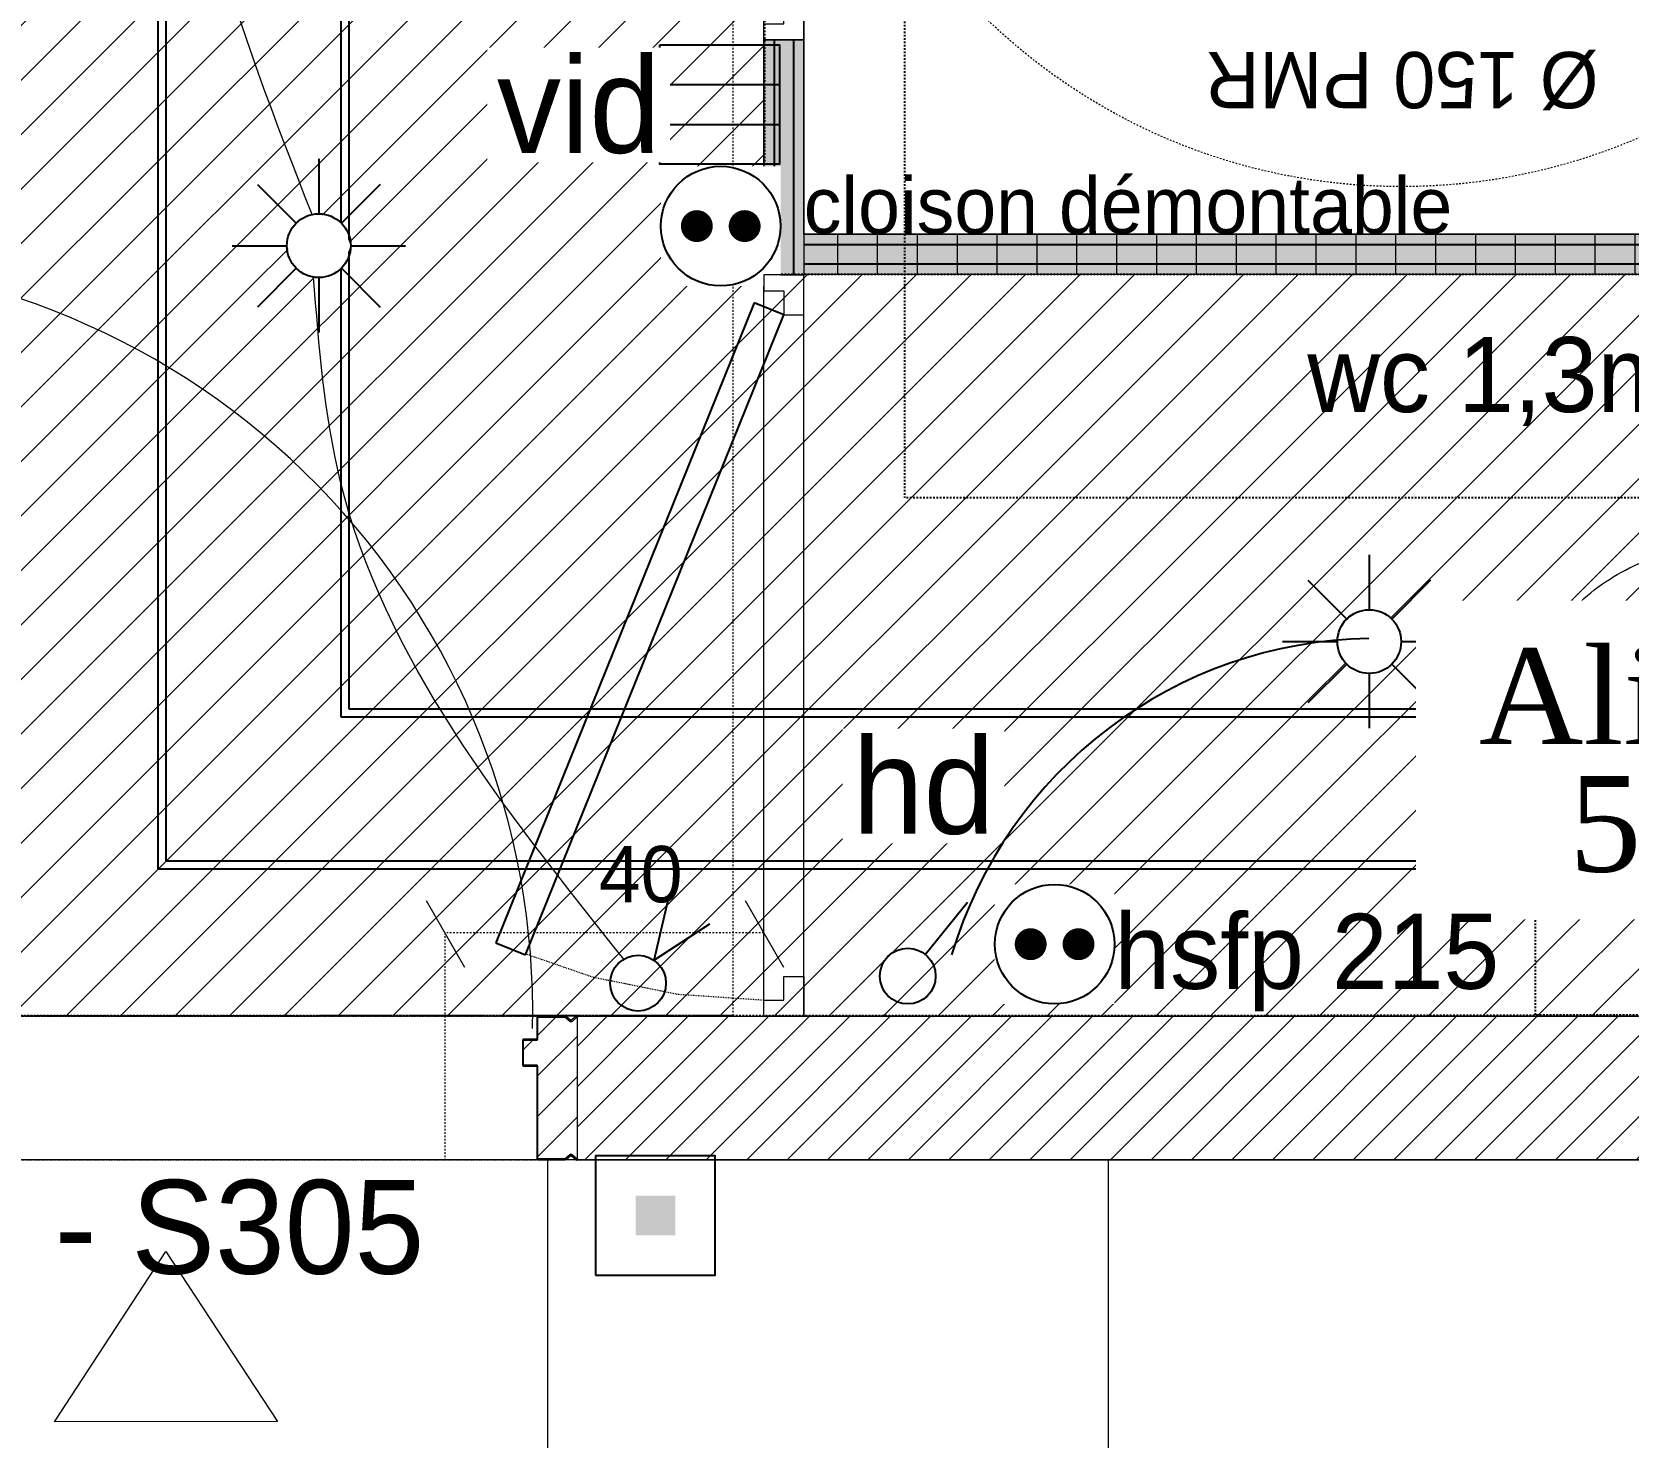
# Model space of a CAD drawing. Header units: centimetres. Extents: x 2191 to 12545, y -680 to 18662.
# Drawn here: x 8835.6 to 9035.8, y 9056.5 to 9232.8 of the extents above; entities that cross this region are included whole.
import ezdxf

# ---------------------------------------------------------------- set-up
doc = ezdxf.new("R2010")
doc.units = ezdxf.units.CM
for name, pattern in [('Style de ligne -1', [0.41664, 0.20828, -0.20836]), ('Style de ligne -12', [0.164042, 0.054681, -0.109361]), ('Style de ligne -13', [0.147638, 0.098425, -0.049213]), ('Style de ligne -5', [0.20828, 0.069425, -0.138855]), ('VW-01', [0.41656, 0.20828, -0.20828])]:
    doc.linetypes.add(name, pattern=pattern)
for name, color, linetype in [('B Faux plafonds', 252, 'Continuous'), ('B Faux plafonds_Hatch', 252, 'Continuous'), ('B GÈnÈral_Hatch', 252, 'Continuous'), ('B Général', 252, 'Continuous'), ('C ANNOTATIONS-PMR', 252, 'Style de ligne -5'), ('C ANNOTATIONS-prestations', 252, 'Continuous'), ('C ANNOTATIONS-prestations_Hatch', 252, 'Continuous'), ('C ANNOTATIONS-texte', 252, 'Continuous'), ('D SURFACES-shab', 252, 'Continuous'), ('F REMPLISSAGE-vert clair', 252, 'Continuous'), ('F REMPLISSAGE-vert foncé', 252, 'Continuous'), ('F REMPLISSAGE-vert hachurÈ_Hatch', 252, 'Continuous'), ('F REMPLISSAGE-vert hachuré', 252, 'Continuous'), ('prlm-CHAUFF', 4, 'Continuous'), ('prlm-VMC', 93, 'Continuous')]:
    doc.layers.add(name, color=color, linetype=linetype)
for name, color, linetype, lineweight in [('F REMPLISSAGE-vert clair_Hatch', 7, 'Continuous', 5), ('F REMPLISSAGE-vert foncÈ_Hatch', 7, 'Continuous', 5), ('prlm-ELEC-CFA', 1, 'Continuous', 25), ('prlm-ELEC-CFO', 1, 'Continuous', 25)]:
    doc.layers.add(name, color=color, linetype=linetype, lineweight=lineweight)
doc.styles.add('Eurostile', font='Eurosti.TTF')
doc.styles.add('Eurostile (bold)', font='Eurostib.TTF')
doc.styles.add('Eurostile (italic)', font='Eurostib.TTF')
doc.styles.add('prlm-elec-cfa', font='comic.ttf', dxfattribs={"height": 12})
doc.styles.add('prlm-elec-cfo', font='comic.ttf', dxfattribs={"height": 12})
doc.styles.add('prlm-vmc', font='pala.ttf', dxfattribs={"height": 14})
pattern_1 = [(90, (8796.643, 9399.2), (5, -5e-14), [])]

# ---------------------------------------------------------------- blocks, each defined once
blk = doc.blocks.new('xi.SPOT')
at = {"color": 0, "lineweight": 5}
blk.add_wipeout([(-4, 0), (-2.83, -2.83), (0, -4), (2.83, -2.83), (4, 0), (2.83, 2.83), (0, 4), (-2.83, 2.83)], dxfattribs=at).dxf.layer = 'prlm-ELEC-CFO'
at = {"layer": 'prlm-ELEC-CFO', "color": 0, "linetype": 'ByBlock', "lineweight": -2, "flags": 128}
for points in [[(0, 10.88), (0, 4)], [(-7.69, 7.69), (-2.83, 2.83)], [(7.69, 7.69), (2.83, 2.83)], [(-10.88, 0), (-4, 0)], [(4, 0), (10.88, 0)], [(-2.83, -2.83), (-7.69, -7.69)], [(0, -4), (0, -10.88)], [(2.83, -2.83), (7.69, -7.69)]]:
    blk.add_lwpolyline(points, dxfattribs=at)
at = {"layer": 'prlm-ELEC-CFO', "color": 0, "linetype": 'ByBlock', "lineweight": -2}
blk.add_circle((0, 0), 4, dxfattribs=at)
blk = doc.blocks.new('xi.VV')
at = {"layer": 'prlm-ELEC-CFO', "color": 0}
blk.add_lwpolyline([(6.95, 3.42), (0.01, -1.13), (1.91, 6.95)], dxfattribs=at)
blk.add_circle((-2, -4), 3.5, dxfattribs=at)
blk = doc.blocks.new('xi.BSO')
at = {"layer": 'prlm-ELEC-CFO', "lineweight": 5}
blk.add_hatch(color=0, dxfattribs=at).paths.add_polyline_path([(-2.5, -2.5), (2.5, -2.5), (2.5, 2.5), (-2.5, 2.5)])
at = {"layer": 'prlm-ELEC-CFO', "color": 0, "flags": 128}
blk.add_lwpolyline([(-7.5, -7.5), (7.5, -7.5), (7.5, 7.5), (-7.5, 7.5)], close=True, dxfattribs=at)
blk = doc.blocks.new('xi.VID')
at = {"layer": 'prlm-ELEC-CFA', "color": 0, "linetype": 'ByBlock', "lineweight": -2, "flags": 128}
blk.add_lwpolyline([(-7.5, 7.5), (7.5, 7.5), (7.5, -7.5), (-7.5, -7.5)], close=True, dxfattribs=at)
at = {"layer": 'prlm-ELEC-CFA', "color": 0}
for points in [[(-7.5, 2.5), (7.5, 2.5)], [(-7.5, -2.5), (7.5, -2.5)]]:
    blk.add_lwpolyline(points, dxfattribs=at)
blk = doc.blocks.new('xi.PC')
at = {"color": 0, "lineweight": 5}
blk.add_wipeout([(-7.5, -7.5), (7.5, -7.5), (7.5, 7.5), (-7.5, 7.5)], dxfattribs=at).dxf.layer = 'prlm-ELEC-CFO'
at = {"layer": 'prlm-ELEC-CFO', "color": 0, "linetype": 'ByBlock', "lineweight": 5, "const_width": 2}
for points in [[(-4, 0, 1), (-2, 0, 1)], [(2, 0, 1), (4, 0, 1)]]:
    blk.add_lwpolyline(points, format="xyb", close=True, dxfattribs=at)
at = {"layer": 'prlm-ELEC-CFO', "color": 0, "linetype": 'ByBlock', "lineweight": -2}
blk.add_circle((0, 0), 7.5, dxfattribs=at)
blk = doc.blocks.new('xi.SA')
at = {"layer": 'prlm-ELEC-CFO', "color": 0}
blk.add_lwpolyline([(0.2, -1.28), (5.5, 5.28)], dxfattribs=at)
blk.add_circle((-2, -4), 3.5, dxfattribs=at)
blk = doc.blocks.new('xi.PCHD')
at = {"color": 0, "lineweight": 5}
blk.add_wipeout([(-7.5, -7.5), (7.5, -7.5), (7.5, 7.5), (-7.5, 7.5)], dxfattribs=at).dxf.layer = 'prlm-ELEC-CFO'
at = {"layer": 'prlm-ELEC-CFO', "color": 0, "linetype": 'ByBlock', "lineweight": 5, "const_width": 2}
for points in [[(-4, 0, 1), (-2, 0, 1)], [(2, 0, 1), (4, 0, 1)]]:
    blk.add_lwpolyline(points, format="xyb", close=True, dxfattribs=at)
at = {"layer": 'prlm-ELEC-CFO', "color": 0, "linetype": 'ByBlock', "lineweight": -2}
blk.add_circle((0, 0), 7.5, dxfattribs=at)
blk = doc.blocks.new('200_wc-2')
at = {"layer": 'B Général', "color": 7, "linetype": 'Continuous', "lineweight": 5}
for p, q in [((-25, -20.1), (-25, 0)), ((-24.9, 0.1), (24.9, 0.1)), ((25, -20.1), (25, 0)), ((-19.5, -44.2), (-19.5, -21.9)), ((19.5, -44.2), (19.5, -21.9))]:
    blk.add_line(p, q, dxfattribs=at)
at = {"layer": 'B Général', "color": 7, "linetype": 'Continuous', "lineweight": 5, "flags": 128}
blk.add_lwpolyline([(-25, -20.1), (-24.9, -20.6), (-24.75, -20.9), (-24.55, -21.2), (-24.3, -21.45), (-23.9, -21.7), (-23.4, -21.85), (-23.15, -21.9), (23.25, -21.9), (23.55, -21.85), (23.9, -21.7), (24.2, -21.5), (24.45, -21.3), (24.65, -21.05), (24.8, -20.75), (24.9, -20.5), (24.95, -20.3), (25, -20.1)], dxfattribs=at)
for points in [[(-19.5, -44.2), (-19.5, -44.2, 0.036537), (-19.11, -49.53, 0.035337), (-17.94, -54.75), (-17.94, -54.75, 0.041299), (-16.22, -59.09), (-16.22, -59.09), (-16.22, -59.1, 0.041783), (-13.79, -63.08, 0.053503), (-10.77, -66.4), (-10.77, -66.4, 0.054816), (-7.12, -69.02), (-7.12, -69.02, 0.063755), (-3.68, -70.42), (-3.68, -70.42, 0.064897), (0, -70.9)], [(0, -70.9, 0.064897), (3.68, -70.42), (3.68, -70.42, 0.063726), (7.12, -69.02), (7.12, -69.02, 0.054816), (10.77, -66.4), (10.77, -66.4, 0.053503), (13.79, -63.08, 0.041783), (16.22, -59.1), (16.22, -59.09), (16.22, -59.09, 0.041299), (17.94, -54.75), (17.94, -54.75, 0.035337), (19.11, -49.53, 0.036556), (19.5, -44.2)]]:
    blk.add_lwpolyline(points, format="xyb", dxfattribs=at)
at = {"layer": 'B Général', "color": 7, "linetype": 'Continuous', "lineweight": 5}
for centre, start, end in [((-24.9, 0), 90, 180), ((24.9, 0), 0, 90)]:
    blk.add_arc(centre, 0.1, start, end, dxfattribs=at)
blk = doc.blocks.new('Groupe-126-1')
at = {"layer": 'B Général', "color": 154, "linetype": 'Style de ligne -1', "true_color": 0x0053a6, "flags": 128}
blk.add_lwpolyline([(-35.4, 7.6), (35.6, 7.6), (35.6, -32.4), (-35.4, -32.4)], close=True, dxfattribs=at)
at = {"layer": 'B Général', "xscale": -1, "rotation": 270}
blk.add_blockref('200_wc-2', (35.5, 7.5), dxfattribs=at)
blk = doc.blocks.new('WC-plan-PMR')
at = {"layer": 'B Général', "color": 154, "linetype": 'Style de ligne -1', "true_color": 0x0053a6, "flags": 128}
blk.add_lwpolyline([(-114.5, 112.5), (15.5, 112.5), (15.5, 32.5), (-114.5, 32.5)], close=True, dxfattribs=at)
at = {"layer": 'B Général', "color": 7}
blk.add_blockref('Groupe-126-1', (0, 0), dxfattribs=at)
blk = doc.blocks.new('Rond 150_PMR')
at = {"layer": 'B Général', "color": 154, "linetype": 'VW-01', "lineweight": 5, "true_color": 0x0053a6}
blk.add_circle((0, 0), 75, dxfattribs=at)
at = {"layer": 'B Général', "color": 154, "true_color": 0x0053a6, "insert": (-61.5, 0), "char_height": 7.059, "attachment_point": 5, "rotation": 90, "line_spacing_factor": 0.894142, "style": 'Eurostile (italic)'}
blk.add_mtext('Ø 150 PMR', dxfattribs=at)

msp = doc.modelspace()

# ---------------------------------------------------------------- hatches: boundary and pattern name
at = {"layer": 'B Faux plafonds_Hatch', "linetype": 'Continuous', "lineweight": 5, "true_color": 0xaaaaaa}
h = msp.add_hatch(dxfattribs=at)
h.set_pattern_fill('F_P__SOFFITE', color=253, style=0, pattern_type=2)
h.set_pattern_definition([(45, (8796.643, 9401.087), (-3.52778, 3.30729), [])])
h.paths.add_polyline_path([(8927.47, 9202.42), (9075.05, 9202.43), (9075.05, 9109.43), (8808.38, 9109.34), (8808.38, 9109.34), (8798.5, 9109.34), (8798.5, 9176.34), (8733.49, 9176.34), (8733.49, 9266.34), (8798.5, 9266.34), (8798.5, 9377.42), (8927.29, 9377.42)])
at = {"layer": 'B GÈnÈral_Hatch', "linetype": 'Continuous', "lineweight": 5}
h = msp.add_hatch(dxfattribs=at)
h.set_pattern_fill('50_BETON', style=0, pattern_type=2)
h.set_pattern_definition([(45, (0, 0), (2.4253472, -2.6458333), [])])
edge = h.paths.add_edge_path()
edge.add_line((8903.99, 9091.38), (8903.33, 9091.95))
edge.add_line((8903.33, 9091.95), (8903.32, 9091.96))
edge.add_arc((8903.19, 9091.81), 0.2, 48.9945, 131.0127)
edge.add_line((8903.06, 9091.96), (8903.05, 9091.95))
edge.add_line((8903.05, 9091.95), (8902.49, 9091.47))
edge.add_line((8902.49, 9091.47), (8902.49, 9091.47))
edge.add_arc((8902.46, 9091.51), 0.05, 270.0036, 311.0127, ccw=False)
edge.add_line((8902.46, 9091.46), (8902.45, 9091.46))
edge.add_line((8902.45, 9091.46), (8899.09, 9091.46))
edge.add_line((8899.09, 9091.46), (8899.09, 9091.46))
edge.add_arc((8899.09, 9091.5), 0.0435, 180.0036, 270.0036, ccw=False)
edge.add_line((8899.04, 9091.5), (8899.04, 9103.02))
edge.add_arc((8898.87, 9103.02), 0.174, 0.0036, 90.0036)
edge.add_line((8898.87, 9103.2), (8898.84, 9103.2))
edge.add_line((8898.84, 9103.2), (8897.29, 9103.2))
edge.add_line((8897.29, 9103.2), (8897.29, 9103.2))
edge.add_arc((8897.29, 9103.24), 0.0435, 180.0036, 270.0036, ccw=False)
edge.add_line((8897.24, 9103.24), (8897.24, 9106.28))
edge.add_arc((8897.29, 9106.28), 0.0435, 90.0036, 180.0036, ccw=False)
edge.add_line((8897.29, 9106.33), (8897.29, 9106.33))
edge.add_line((8897.29, 9106.33), (8898.84, 9106.33))
edge.add_line((8898.84, 9106.33), (8898.87, 9106.33))
edge.add_arc((8898.87, 9106.5), 0.174, 270.0036, 360.0036)
edge.add_line((8899.04, 9106.5), (8899.04, 9109.15))
edge.add_arc((8899.09, 9109.15), 0.0435, 90.0036, 180.0036, ccw=False)
edge.add_line((8899.09, 9109.2), (8899.09, 9109.2))
edge.add_line((8899.09, 9109.2), (8902.45, 9109.2))
edge.add_line((8902.45, 9109.2), (8902.46, 9109.2))
edge.add_arc((8902.46, 9109.15), 0.05, 48.9945, 90.0036, ccw=False)
edge.add_line((8902.49, 9109.18), (8902.49, 9109.18))
edge.add_line((8902.49, 9109.18), (8903.05, 9108.7))
edge.add_line((8903.05, 9108.7), (8903.05, 9108.69))
edge.add_arc((8903.19, 9108.84), 0.2, 228.9945, 306.9069)
edge.add_line((8903.31, 9108.68), (8903.32, 9108.69))
edge.add_line((8903.32, 9108.69), (8903.83, 9109.14))
edge.add_line((8903.83, 9109.14), (8903.83, 9109.14))
edge.add_line((8903.83, 9109.14), (8903.99, 9109.28))
edge.add_line((8903.99, 9109.28), (8903.99, 9091.38))
h = msp.add_hatch(dxfattribs=at)
h.set_pattern_fill('50_BETON', style=0, pattern_type=2)
h.set_pattern_definition([(45, (-631.1073, 4809.0284), (2.4253472, -2.6458333), [])])
h.paths.add_polyline_path([(9179.38, 9091.34), (9163.38, 9109.34), (8903.99, 9109.33), (8903.99, 9091.33)])
at = {"layer": 'C ANNOTATIONS-prestations_Hatch', "linetype": 'Continuous', "lineweight": 9, "true_color": 0x989898}
h = msp.add_hatch(dxfattribs=at)
h.set_pattern_fill('DALETTES TERRASSE 50X50', color=252, scale=1.406016, style=0, pattern_type=2)
h.set_pattern_definition([(0, (8900.25, 8961.325), (4e-15, -70.3008), []), (270, (8900.25, 8961.325), (70.3008, 0), [])])
h.paths.add_polyline_path([(8429.69, 9091.33), (8429.69, 7874.22), (8559.69, 7874.22), (8559.69, 8360.42), (8583.34, 8360.42), (8583.34, 8525.42), (8558.38, 8525.42), (8558.38, 8946.42), (9181.69, 8946.42), (9181.69, 8961.44), (10800.34, 8961.33), (10800.34, 9091.33)])
at = {"layer": 'F REMPLISSAGE-vert hachurÈ_Hatch', "linetype": 'Continuous', "lineweight": 0, "true_color": 0x99aa00}
for points in [[(8932.38, 9207.43), (8932.38, 9206.13), (9075.05, 9206.13), (9075.05, 9207.43)], [(8932.38, 9206.13), (8932.38, 9203.73), (9075.05, 9203.73), (9075.05, 9206.13)], [(8932.38, 9203.73), (8932.38, 9202.43), (9075.05, 9202.43), (9075.05, 9203.73)]]:
    msp.add_hatch(color=54, dxfattribs=at).paths.add_polyline_path(points)
at = {"layer": 'F REMPLISSAGE-vert hachurÈ_Hatch', "linetype": 'Continuous', "lineweight": 5, "true_color": 0x004400}
h = msp.add_hatch(dxfattribs=at)
h.set_pattern_fill('90-0_5 HYDROFUGE_0_5', color=98, style=0, pattern_type=2)
h.set_pattern_definition(pattern_1)
h.paths.add_polyline_path([(8932.38, 9207.43), (8932.38, 9206.13), (9075.05, 9206.13), (9075.05, 9207.43)])
h = msp.add_hatch(dxfattribs=at)
h.set_pattern_fill('90-0_5 HYDROFUGE_0_5', color=98, style=0, pattern_type=2)
h.set_pattern_definition(pattern_1)
h.paths.add_polyline_path([(8932.38, 9206.13), (8932.38, 9203.73), (9075.05, 9203.73), (9075.05, 9206.13)])
h = msp.add_hatch(dxfattribs=at)
h.set_pattern_fill('90-0_5 HYDROFUGE_0_5', color=98, style=0, pattern_type=2)
h.set_pattern_definition(pattern_1)
h.paths.add_polyline_path([(8932.38, 9203.73), (8932.38, 9202.43), (9075.05, 9202.43), (9075.05, 9203.73)])

# ---------------------------------------------------------------- linework, layer by layer
at = {"layer": 'B Faux plafonds', "linetype": 'VW-01', "flags": 128}
msp.add_lwpolyline([(8927.47, 9202.42), (9075.05, 9202.43), (9075.05, 9109.43), (8808.38, 9109.34), (8808.38, 9109.34), (8798.5, 9109.34), (8798.5, 9176.34), (8733.49, 9176.34), (8733.49, 9266.34), (8798.5, 9266.34), (8798.5, 9377.42), (8927.29, 9377.42)], close=True, dxfattribs=at)
at = {"layer": 'B GÈnÈral_Hatch', "color": 9, "linetype": 'Continuous', "true_color": 0xc0dcc0}
for points in [[(8927.38, 9231.81), (8932.38, 9231.81), (8927.38, 9202.33), (8932.38, 9202.33)], [(8927.38, 9109.33), (8932.38, 9109.33), (8927.38, 9109.33), (8932.38, 9109.33)]]:
    msp.add_solid(points, dxfattribs=at)
at = {"layer": 'B Général', "color": 98, "linetype": 'Continuous', "lineweight": 13, "true_color": 0x004400}
for p, q in [((8927.38, 9231.81), (8927.38, 9202.33)), ((8927.38, 9231.81), (8932.38, 9231.81)), ((8932.38, 9231.81), (8932.38, 9207.43)), ((8932.38, 9207.43), (9075.05, 9207.43)), ((8927.38, 9202.33), (8932.38, 9202.33)), ((8932.38, 9202.43), (8932.38, 9202.33)), ((8932.38, 9202.43), (9075.05, 9202.43)), ((8927.38, 9109.33), (8932.38, 9109.33))]:
    msp.add_line(p, q, dxfattribs=at)
at = {"layer": 'B Général', "color": 7, "linetype": 'Continuous', "lineweight": 5}
for p, q in [((8932.38, 9197.33), (8932.38, 9202.33)), ((8929.88, 9197.33), (8932.38, 9197.33)), ((8903.99, 9109.33), (9163.38, 9109.34)), ((8903.99, 9091.33), (8903.99, 9109.33)), ((8903.99, 9091.33), (9179.38, 9091.34))]:
    msp.add_line(p, q, dxfattribs=at)
at = {"layer": 'B Général'}
for p, q in [((8926.17, 9198.83), (8893.76, 9118.55)), ((8929.88, 9197.33), (8926.17, 9198.83)), ((8897.47, 9117.05), (8929.88, 9197.33)), ((8893.76, 9118.55), (8897.47, 9117.05))]:
    msp.add_line(p, q, dxfattribs=at)
at = {"layer": 'B Général', "linetype": 'Style de ligne -12', "lineweight": 5}
for p, q in [((8905.89, 9114.23), (8897.51, 9117.14)), ((8916.54, 9112.06), (8905.89, 9114.23)), ((8927.38, 9111.33), (8916.54, 9112.06))]:
    msp.add_line(p, q, dxfattribs=at)
at = {"layer": 'B Général', "linetype": 'Style de ligne -13', "lineweight": 5}
for p, q in [((8805.69, 9109.32), (8899.09, 9109.33)), ((8805.69, 9091.32), (8899.09, 9091.33))]:
    msp.add_line(p, q, dxfattribs=at)
at = {"layer": 'B Général', "color": 7, "linetype": 'Continuous', "lineweight": 18}
for p, q in [((8903.99, 9109.33), (9163.38, 9109.34)), ((8903.99, 9091.33), (9179.38, 9091.34))]:
    msp.add_line(p, q, dxfattribs=at)
at = {"layer": 'B Général', "color": 49, "linetype": 'Continuous', "lineweight": 5}
for p, q in [((8838.4, 9058.47), (8852.39, 9079.82)), ((8852.39, 9079.82), (8866.4, 9058.48)), ((8866.4, 9058.48), (8838.4, 9058.47))]:
    msp.add_line(p, q, dxfattribs=at)
at = {"layer": 'B Général', "color": 154, "linetype": 'VW-01', "lineweight": 5, "true_color": 0x0053a6, "flags": 128}
msp.add_lwpolyline([(8923.49, 9109.43), (8803.49, 9109.43), (8803.49, 9329.43), (8923.49, 9329.43)], close=True, dxfattribs=at)
at = {"layer": 'B Général', "color": 7, "linetype": 'Continuous', "lineweight": 5, "flags": 128}
for points in [[(8927.38, 9231.81), (8927.38, 9233.81), (8929.88, 9233.81), (8929.88, 9236.81), (8932.38, 9236.81), (8932.38, 9231.81)], [(8927.38, 9109.33), (8927.38, 9111.33), (8929.88, 9111.33), (8929.88, 9114.33), (8932.38, 9114.33), (8932.38, 9109.33), (8932.38, 9109.33), (8932.38, 9109.33), (8928.09, 9109.33), (8928.09, 9109.33)]]:
    msp.add_lwpolyline(points, close=True, dxfattribs=at)
at = {"layer": 'B Général', "linetype": 'Continuous', "lineweight": 5, "flags": 128}
msp.add_lwpolyline([(8898.89, 9109.15), (8898.89, 9106.5, -0.414214), (8898.85, 9106.46), (8898.84, 9106.46), (8897.29, 9106.46), (8897.27, 9106.46, 0.414214), (8897.09, 9106.28), (8897.09, 9103.24, 0.414214), (8897.27, 9103.07), (8897.29, 9103.07), (8898.84, 9103.07), (8898.85, 9103.07, -0.414214), (8898.89, 9103.02), (8898.89, 9091.5, 0.414214), (8899.07, 9091.33), (8899.09, 9091.33), (8902.45, 9091.33), (8902.46, 9091.33, 0.18087), (8902.59, 9091.38), (8902.6, 9091.38), (8903.15, 9091.86), (8903.15, 9091.86, -0.373975), (8903.22, 9091.86), (8903.22, 9091.86), (8903.89, 9091.28), (8903.99, 9091.38), (8903.33, 9091.95), (8903.32, 9091.96, 0.373975), (8903.06, 9091.96), (8903.05, 9091.95), (8902.49, 9091.47), (8902.49, 9091.47, -0.18087), (8902.46, 9091.46), (8902.45, 9091.46), (8899.09, 9091.46), (8899.09, 9091.46, -0.414214), (8899.04, 9091.5), (8899.04, 9103.02, 0.414214), (8898.87, 9103.2), (8898.84, 9103.2), (8897.29, 9103.2), (8897.29, 9103.2, -0.414214), (8897.24, 9103.24), (8897.24, 9106.28, -0.414214), (8897.29, 9106.33), (8897.29, 9106.33), (8898.84, 9106.33), (8898.87, 9106.33, 0.414214), (8899.04, 9106.5), (8899.04, 9109.15, -0.414214), (8899.09, 9109.2), (8899.09, 9109.2), (8902.45, 9109.2), (8902.46, 9109.2, -0.18087), (8902.49, 9109.18), (8902.49, 9109.18), (8903.05, 9108.7), (8903.05, 9108.69, 0.353689), (8903.31, 9108.68), (8903.32, 9108.69), (8903.83, 9109.14), (8903.83, 9109.14), (8903.99, 9109.28), (8903.89, 9109.37), (8903.27, 9108.84, -0.385556), (8903.16, 9108.79), (8903.15, 9108.79), (8902.6, 9109.28), (8902.59, 9109.28, 0.18087), (8902.46, 9109.33), (8902.45, 9109.33), (8899.09, 9109.33), (8899.07, 9109.33, 0.414214)], format="xyb", close=True, dxfattribs=at)
at = {"layer": 'C ANNOTATIONS-prestations', "color": 1, "linetype": 'Continuous', "lineweight": 5, "true_color": 0xff1711}
for p, q in [((8889.88, 9115.46), (8885.06, 9123.81)), ((8929.88, 9115.46), (8925.06, 9123.81))]:
    msp.add_line(p, q, dxfattribs=at)
at = {"layer": 'C ANNOTATIONS-prestations', "color": 1, "linetype": 'VW-01', "lineweight": 5, "true_color": 0xff0000}
for p, q in [((8927.38, 9119.79), (8887.38, 9119.79)), ((8887.38, 9119.79), (8887.38, 9091.35))]:
    msp.add_line(p, q, dxfattribs=at)
at = {"layer": 'C ANNOTATIONS-prestations', "color": 7, "linetype": 'Continuous', "lineweight": 5, "flags": 128}
msp.add_lwpolyline([(8429.69, 9091.33), (8429.69, 7874.22), (8559.69, 7874.22), (8559.69, 8360.42), (8583.34, 8360.42), (8583.34, 8525.42), (8558.38, 8525.42), (8558.38, 8946.42), (9181.69, 8946.42), (9181.69, 8961.44), (10800.34, 8961.33), (10800.34, 9091.33)], close=True, dxfattribs=at)
at = {"layer": 'D SURFACES-shab', "color": 1, "lineweight": 18, "true_color": 0xff0000, "flags": 128}
for points in [[(8798.5, 9176.34), (8798.5, 9109.4), (8927.38, 9109.33), (8927.38, 9377.42), (8798.5, 9377.42), (8798.5, 9266.34), (8733.49, 9266.34), (8733.49, 9176.34)], [(8932.38, 9377.42), (9163.38, 9377.42), (9163.38, 9207.43), (8932.38, 9207.43)], [(8932.38, 9202.43), (9074.05, 9202.43), (9074.05, 9109.33), (8932.38, 9109.33)]]:
    msp.add_lwpolyline(points, close=True, dxfattribs=at)
at = {"layer": 'F REMPLISSAGE-vert clair'}
for p, q in [((8928.68, 9231.81), (8928.68, 9202.33)), ((8931.08, 9231.81), (8931.08, 9202.33))]:
    msp.add_line(p, q, dxfattribs=at)
at = {"layer": 'F REMPLISSAGE-vert clair_Hatch', "color": 9, "linetype": 'Continuous', "true_color": 0xc0dcc0}
for points in [[(8931.08, 9231.81), (8928.68, 9231.81), (8931.08, 9202.33), (8928.68, 9202.33)], [(8931.08, 9109.33), (8928.68, 9109.33), (8931.08, 9109.33), (8928.68, 9109.33)]]:
    msp.add_solid(points, dxfattribs=at)
at = {"layer": 'F REMPLISSAGE-vert foncÈ_Hatch', "color": 54, "linetype": 'Continuous', "true_color": 0x99aa00}
for points in [[(8928.68, 9231.81), (8927.38, 9231.81), (8928.68, 9202.33), (8927.38, 9202.33)], [(8932.38, 9231.81), (8931.08, 9231.81), (8932.38, 9202.33), (8931.08, 9202.33)], [(8928.68, 9109.33), (8927.38, 9109.33), (8928.68, 9109.33), (8927.38, 9109.33)], [(8932.38, 9109.33), (8931.08, 9109.33), (8932.38, 9109.33), (8931.08, 9109.33)]]:
    msp.add_solid(points, dxfattribs=at)
at = {"layer": 'F REMPLISSAGE-vert foncé', "color": 98, "linetype": 'Continuous', "lineweight": 13, "true_color": 0x004400}
for p, q in [((8927.38, 9231.81), (8927.38, 9202.33)), ((8932.38, 9231.81), (8932.38, 9202.33))]:
    msp.add_line(p, q, dxfattribs=at)
at = {"layer": 'F REMPLISSAGE-vert foncé'}
for p, q in [((8928.68, 9231.81), (8928.68, 9202.33)), ((8931.08, 9231.81), (8931.08, 9202.33))]:
    msp.add_line(p, q, dxfattribs=at)
at = {"layer": 'F REMPLISSAGE-vert hachuré', "color": 98, "linetype": 'Continuous', "lineweight": 13, "true_color": 0x004400}
for p, q in [((8932.38, 9207.43), (9075.05, 9207.43)), ((8932.38, 9202.43), (9075.05, 9202.43))]:
    msp.add_line(p, q, dxfattribs=at)
at = {"layer": 'F REMPLISSAGE-vert hachuré'}
for p, q in [((8932.38, 9206.13), (9075.05, 9206.13)), ((8932.38, 9203.73), (9075.05, 9203.73))]:
    msp.add_line(p, q, dxfattribs=at)
at = {"layer": 'prlm-CHAUFF', "ltscale": 50}
for p, q in [((8874.33, 9344.96), (8874.33, 9146.91)), ((8875.33, 9344.96), (8875.33, 9147.91)), ((8852.36, 9316.88), (8852.36, 9128.81)), ((8851.36, 9315.88), (8851.36, 9127.81)), ((8874.33, 9146.91), (9078.97, 9146.91)), ((8875.33, 9147.91), (9078.97, 9147.91)), ((8852.36, 9128.81), (9079.07, 9128.85)), ((8851.36, 9127.81), (9079.07, 9127.85))]:
    msp.add_line(p, q, dxfattribs=at)

# ---------------------------------------------------------------- block references
at = {"layer": 'B Général', "color": 7}
msp.add_blockref('WC-plan-PMR', (9059.55, 9141.85), dxfattribs=at)
at = {"layer": 'C ANNOTATIONS-PMR', "color": 7, "rotation": 90}
msp.add_blockref('Rond 150_PMR', (9007.38, 9288.4), dxfattribs=at)
at = {"layer": 'prlm-ELEC-CFA'}
msp.add_blockref('xi.VID', (8921.83, 9223.71), dxfattribs=at)
at = {"layer": 'prlm-ELEC-CFO'}
for name, p in [('xi.VV', (8913.6, 9117.48)), ('xi.SA', (8947.42, 9118.37)), ('xi.BSO', (8913.78, 9084.33))]:
    msp.add_blockref(name, p, dxfattribs=at)

# ---------------------------------------------------------------- texts
at = {"layer": 'C ANNOTATIONS-prestations', "color": 1, "insert": (8932.38, 9207.43), "char_height": 7.059, "width": 96.7659, "attachment_point": 7, "line_spacing_factor": 0.894142, "style": 'Eurostile'}
msp.add_mtext('cloison démontable', dxfattribs=at)
at = {"layer": 'C ANNOTATIONS-prestations', "color": 1, "true_color": 0xff1711, "insert": (8911.93, 9130.69), "char_height": 7.059, "attachment_point": 2, "line_spacing_factor": 0.894142, "style": 'Eurostile'}
msp.add_mtext('40', dxfattribs=at)
at = {"layer": 'C ANNOTATIONS-prestations', "insert": (8971.32, 9122.18), "char_height": 9.412, "width": 63.8237, "attachment_point": 1, "line_spacing_factor": 0.894142, "style": 'Eurostile'}
msp.add_mtext('hsfp 215', dxfattribs=at)
at = {"layer": 'C ANNOTATIONS-texte', "insert": (8995.54, 9200.18), "char_height": 9.412, "width": 60.5237, "attachment_point": 1, "line_spacing_factor": 0.894142, "style": 'Eurostile'}
msp.add_mtext('wc 1,3m{\\H0.6667x;\\S2^ ;}', dxfattribs=at)
at = {"layer": 'C ANNOTATIONS-texte', "color": 7, "insert": (8842.82, 9088.79), "char_height": 11.765, "width": 186.2007, "attachment_point": 2, "line_spacing_factor": 0.894142, "style": 'Eurostile (bold)'}
msp.add_mtext('T2{\\fEurostile|b0|i0|c0|p0; }B {\\fEurostile|b0|i0|c0|p0;- S305}', dxfattribs=at)

# ---------------------------------------------------------------- next in the draw order: block references
at = {"layer": 'prlm-ELEC-CFO'}
for name, p in [('xi.SPOT', (8871.56, 9205.99)), ('xi.SPOT', (9003.3, 9156.33)), ('xi.PCHD', (8963.84, 9118.37))]:
    msp.add_blockref(name, p, dxfattribs=at)

# ---------------------------------------------------------------- next in the draw order: texts
at = {"layer": 'prlm-ELEC-CFA', "lineweight": 20, "insert": (8904.17, 9223.55), "char_height": 12, "attachment_point": 5, "line_spacing_factor": 0.8, "style": 'prlm-elec-cfa', "bg_fill": 3, "box_fill_scale": 1.1, "bg_fill_color": 256, "bg_fill_transparency": 0}
msp.add_mtext('vid', dxfattribs=at)
at = {"layer": 'prlm-ELEC-CFO', "lineweight": 20, "insert": (8947.4, 9138.13), "char_height": 12, "attachment_point": 5, "line_spacing_factor": 0.8, "style": 'prlm-elec-cfo', "bg_fill": 3, "box_fill_scale": 1.1, "bg_fill_color": 256, "bg_fill_transparency": 0}
msp.add_mtext('hd', dxfattribs=at)

# ---------------------------------------------------------------- next in the draw order: linework, layer by layer
at = {"layer": 'B Général', "color": 7, "linetype": 'Continuous', "lineweight": 5}
msp.add_arc((8803.89, 9109.82), 94.5, 358.7713, 90.0036, dxfattribs=at)
at = {"layer": 'prlm-ELEC-CFO', "lineweight": 25}
msp.add_arc((9004.18, 9101.16), 55.57, 90.9422, 163.4194, dxfattribs=at)
at = {"layer": 'prlm-ELEC-CFO', "lineweight": 13}
for points in [[(8870.73, 9209.9), (8856.06, 9279.35), (8867.41, 9311.76)], [(8909.82, 9116.49), (8874.25, 9176.55), (8870.91, 9202.04)]]:
    msp.add_spline(points, degree=3, dxfattribs=at)

# ---------------------------------------------------------------- next in the draw order: block references
at = {"layer": 'prlm-ELEC-CFO'}
msp.add_blockref('xi.PC', (8921.97, 9208.45), dxfattribs=at)

# ---------------------------------------------------------------- next in the draw order: texts
at = {"layer": 'prlm-VMC', "ltscale": 25, "insert": (9044.48, 9141.38), "char_height": 12, "width": 58.6147, "attachment_point": 5, "line_spacing_factor": 0.8, "style": 'prlm-vmc', "bg_fill": 2}
msp.add_mtext('Alizé T 5/30', dxfattribs=at)

# ---------------------------------------------------------------- next in the draw order: linework, layer by layer
at = {"layer": 'B Général', "color": 7, "linetype": 'Continuous', "lineweight": 5}
for p, q in [((8927.38, 9202.33), (8927.38, 9200.33)), ((8932.38, 9202.33), (8927.38, 9202.33)), ((8927.38, 9200.33), (8929.88, 9200.33)), ((8929.88, 9200.33), (8929.88, 9197.33))]:
    msp.add_line(p, q, dxfattribs=at)

doc.saveas('drawing.dxf')
